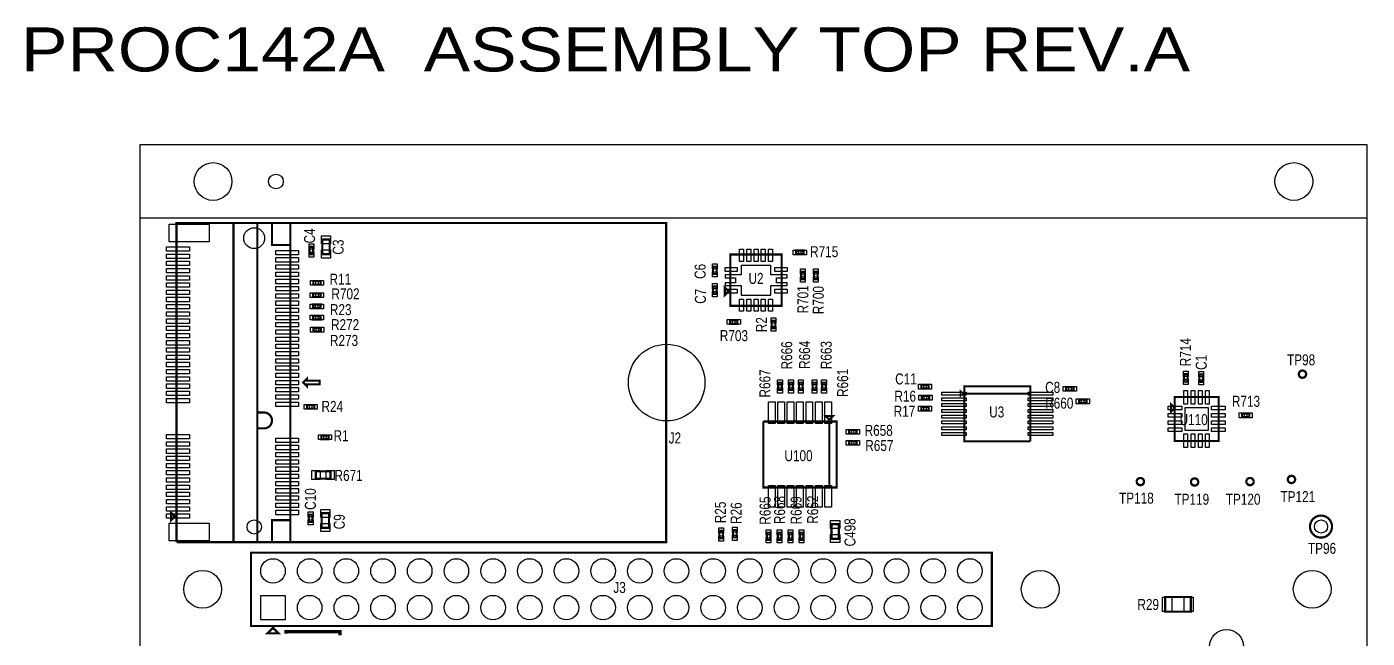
# Model space of a CAD drawing. Extents: x -458 to 3366, y -1416 to 6281.
# Drawn here: x -458 to 3196, y 4614 to 6281 of the extents above; entities that cross this region are included whole.
import ezdxf
from ezdxf.enums import TextEntityAlignment as Align

# ---------------------------------------------------------------- set-up
doc = ezdxf.new("R2010")
doc.units = 0
for name, color, linetype in [('BG_OUTLINE', 95, 'CONTINUOUS'), ('PG_ASSEMBLY_TOP', 120, 'CONTINUOUS'), ('PIN_TOP', 140, 'CONTINUOUS'), ('RD_ASSEMBLY_TOP', 120, 'CONTINUOUS')]:
    doc.layers.add(name, color=color, linetype=linetype)

msp = doc.modelspace()

# ---------------------------------------------------------------- linework, layer by layer
at = {"layer": 'BG_OUTLINE'}
msp.add_lwpolyline([(3196.46, 5759.32), (3196.46, 5959.32), (-149.99, 5959.32), (-149.99, 5759.32)], dxfattribs=at)
msp.add_lwpolyline([(-149.99, -150), (3196.46, -150), (3196.46, 5759.32), (-149.99, 5759.32)], close=True, dxfattribs=at)
at = {"layer": 'PG_ASSEMBLY_TOP', "const_width": 6}
for points in [[(170.5, 5746.14), (170.5, 5229.45), (188.85, 5229.45, -0.41423), (210.5, 5207.79, -0.414116), (188.85, 5186.14), (170.5, 5186.14), (170.5, 4876.14), (-49.5, 4876.14)], [(3030, 5334, 1), (3010, 5334, 1), (3030, 5334)], [(2588, 5041, 1), (2568, 5041, 1), (2588, 5041)], [(2736, 5040, 1), (2716, 5040, 1), (2736, 5040)], [(2887, 5041, 1), (2867, 5041, 1), (2887, 5041)], [(3000, 5047, 1), (2980, 5047, 1), (3000, 5047)], [(3100.55, 4918.4, 1), (3040.55, 4918.4, 1), (3100.55, 4918.4)]]:
    msp.add_lwpolyline(points, format="xyb", dxfattribs=at)
at = {"layer": 'PG_ASSEMBLY_TOP'}
for points, const_width in [([(-49.5, 4876.14), (-49.5, 5746.14), (210.5, 5746.14), (210.5, 5686.14), (260.5, 5686.14), (260.5, 4936.14), (210.5, 4936.14), (210.5, 4876.14), (170.5, 4876.14), (170.5, 5746.14)], 6), ([(260.5, 5746.14), (260.5, 4876.14), (105.5, 4876.14)], 6), ([(105.5, 4876.14), (105.5, 5746.14), (1285.5, 5746.14), (1285.5, 4876.14), (260.5, 4876.14), (260.5, 5746.14)], 6), ([(368, 5661), (368, 5701), (348, 5701), (348, 5661), (368, 5661)], 6), ([(313, 5681), (313, 5661), (323, 5661), (323, 5681), (313, 5681)], 6), ([(1639.6, 5661.04), (1659.6, 5661.04), (1659.6, 5671.04), (1639.6, 5671.04), (1639.6, 5661.04)], 6), ([(1422.85, 5607.26), (1422.85, 5627.26), (1412.85, 5627.26), (1412.85, 5607.26), (1422.85, 5607.26)], 6), ([(1460.3, 5520.13), (1600.3, 5520.13), (1600.3, 5660.13), (1460.3, 5660.13), (1460.3, 5520.13)], 6), ([(1663.1, 5592.98), (1663.1, 5612.98), (1653.1, 5612.98), (1653.1, 5592.98), (1663.1, 5592.98)], 6), ([(1688.1, 5612.98), (1688.1, 5592.98), (1698.1, 5592.98), (1698.1, 5612.98), (1688.1, 5612.98)], 6), ([(343, 5554.3), (323, 5554.3), (323, 5544.3), (343, 5544.3), (343, 5554.3)], 6), ([(323.18, 5577.9), (343.18, 5577.9), (343.18, 5587.9), (323.18, 5587.9), (323.18, 5577.9)], 6), ([(1412.85, 5573), (1412.85, 5553), (1422.85, 5553), (1422.85, 5573), (1412.85, 5573)], 6), ([(1455.3, 5560.13), (1445.3, 5570.13), (1445.3, 5550.13), (1455.3, 5560.13)], 6), ([(342.76, 5523.7), (322.76, 5523.7), (322.76, 5513.7), (342.76, 5513.7), (342.76, 5523.7)], 6), ([(323, 5483.3), (343, 5483.3), (343, 5493.3), (323, 5493.3), (323, 5483.3)], 6), ([(1479.43, 5481.46), (1459.43, 5481.46), (1459.43, 5471.46), (1479.43, 5471.46), (1479.43, 5481.46)], 6), ([(1582.95, 5459.2), (1582.95, 5479.2), (1572.95, 5479.2), (1572.95, 5459.2), (1582.95, 5459.2)], 6), ([(324, 5450.3), (344, 5450.3), (344, 5460.3), (324, 5460.3), (324, 5450.3)], 6), ([(2696.98, 5334), (2696.98, 5314), (2706.98, 5314), (2706.98, 5334), (2696.98, 5334)], 6), ([(2739, 5333), (2739, 5313), (2749, 5313), (2749, 5333), (2739, 5333)], 6), ([(295.5, 5311.14), (305.5, 5301.14), (305.5, 5306.14), (340.5, 5306.14), (340.5, 5316.14), (305.5, 5316.14), (305.5, 5321.14), (295.5, 5311.14)], 6), ([(1590.5, 5310.65), (1590.5, 5290.65), (1600.5, 5290.65), (1600.5, 5310.65), (1590.5, 5310.65)], 6), ([(1620.5, 5310.65), (1620.5, 5290.65), (1630.5, 5290.65), (1630.5, 5310.65), (1620.5, 5310.65)], 6), ([(1647.5, 5310.65), (1647.5, 5290.65), (1657.5, 5290.65), (1657.5, 5310.65), (1647.5, 5310.65)], 6), ([(1694.5, 5290.65), (1694.5, 5310.65), (1684.5, 5310.65), (1684.5, 5290.65), (1694.5, 5290.65)], 6), ([(1710.5, 5310.65), (1710.5, 5290.65), (1720.5, 5290.65), (1720.5, 5310.65), (1710.5, 5310.65)], 6), ([(1981, 5295), (2001, 5295), (2001, 5305), (1981, 5305), (1981, 5295)], 6), ([(2278, 5151), (2278, 5301), (2098, 5301), (2098, 5281), (2278, 5281)], 6), ([(2396, 5299), (2376, 5299), (2376, 5289), (2396, 5289), (2396, 5299)], 6), ([(1982, 5265), (2002, 5265), (2002, 5275), (1982, 5275), (1982, 5265)], 6), ([(2093, 5281), (2088, 5286), (2088, 5276), (2093, 5281)], 6), ([(2278, 5281), (2098, 5281), (2098, 5151), (2278, 5151)], 6), ([(2411, 5255), (2431, 5255), (2431, 5265), (2411, 5265), (2411, 5255)], 6), ([(2671.51, 5151.82), (2791.51, 5151.82), (2791.51, 5271.82), (2671.51, 5271.82), (2671.51, 5151.82)], 6), ([(306, 5240), (326, 5240), (326, 5250), (306, 5250), (306, 5240)], 6), ([(2001, 5245), (1981, 5245), (1981, 5235), (2001, 5235), (2001, 5245)], 6), ([(2661.51, 5251.82), (2661.51, 5231.82), (2671.51, 5241.82), (2661.51, 5251.82)], 6), ([(2855, 5216.66), (2875, 5216.66), (2875, 5226.66), (2855, 5226.66), (2855, 5216.66)], 6), ([(1730, 5025), (1730, 5205), (1550, 5205)], 6), ([(1550, 5205), (1550, 5025), (1750, 5025), (1750, 5205), (1730, 5205), (1730, 5025)], 6), ([(1730, 5210), (1740, 5220), (1720, 5220), (1730, 5210)], 6), ([(345, 5157), (365, 5157), (365, 5167), (345, 5167), (345, 5157)], 6), ([(1804.14, 5181.59), (1784.14, 5181.59), (1784.14, 5171.59), (1804.14, 5171.59), (1804.14, 5181.59)], 6), ([(1784.14, 5141.59), (1804.14, 5141.59), (1804.14, 5151.59), (1784.14, 5151.59), (1784.14, 5141.59)], 6), ([(369.94, 5069.1), (329.94, 5069.1), (329.94, 5049.1), (369.94, 5049.1), (369.94, 5069.1)], 6), ([(-54.5, 4946.14), (-64.5, 4936.14), (-64.5, 4956.14), (-54.5, 4946.14)], 6), ([(321, 4931), (321, 4951), (311, 4951), (311, 4931), (321, 4931)], 6), ([(346, 4955), (346, 4915), (366, 4915), (366, 4955), (346, 4955)], 6), ([(1430.27, 4906.92), (1430.27, 4886.92), (1440.27, 4886.92), (1440.27, 4906.92), (1430.27, 4906.92)], 6), ([(1467.27, 4908.92), (1467.27, 4888.92), (1477.27, 4888.92), (1477.27, 4908.92), (1467.27, 4908.92)], 6), ([(1569.41, 4881.83), (1569.41, 4901.83), (1559.41, 4901.83), (1559.41, 4881.83), (1569.41, 4881.83)], 6), ([(1599.41, 4881.83), (1599.41, 4901.83), (1589.41, 4901.83), (1589.41, 4881.83), (1599.41, 4881.83)], 6), ([(1629.41, 4881.83), (1629.41, 4901.83), (1619.41, 4901.83), (1619.41, 4881.83), (1629.41, 4881.83)], 6), ([(1659.41, 4881.83), (1659.41, 4901.83), (1649.41, 4901.83), (1649.41, 4881.83), (1659.41, 4881.83)], 6), ([(1756.12, 4884.98), (1756.12, 4924.98), (1736.12, 4924.98), (1736.12, 4884.98), (1756.12, 4884.98)], 6), ([(153.27, 4647.4), (2173.27, 4647.4), (2173.27, 4847.4), (153.27, 4847.4), (153.27, 4647.4)], 6), ([(2715.48, 4726.4), (2645.48, 4726.4), (2645.48, 4686.4), (2715.48, 4686.4), (2715.48, 4726.4)], 6), ([(213.27, 4642.4), (198.27, 4627.4), (228.27, 4627.4), (213.27, 4642.4)], 6), ([(249, 4626), (249, 4632), (396, 4632), (396, 4622)], 9)]:
    msp.add_lwpolyline(points, dxfattribs=dict(at, const_width=const_width))
at = {"layer": 'PIN_TOP'}
for points in [[(39.41, 5694.62), (-69.59, 5694.62), (-69.59, 5742.62), (39.41, 5742.62)], [(370.5, 5689.29), (345.5, 5689.29), (345.5, 5711.29), (370.5, 5711.29)], [(-14.6, 5669.31), (-76.6, 5669.31), (-76.6, 5681.31), (-14.6, 5681.31)], [(282.64, 5659.47), (220.64, 5659.47), (220.64, 5671.47), (282.64, 5671.47)], [(311.5, 5689.02), (324.5, 5689.02), (324.5, 5675.02), (311.5, 5675.02)], [(311.5, 5666.98), (324.5, 5666.98), (324.5, 5652.98), (311.5, 5652.98)], [(370.5, 5650.71), (345.5, 5650.71), (345.5, 5672.71), (370.5, 5672.71)], [(1496.43, 5641.54), (1485.43, 5641.54), (1485.43, 5674.54), (1496.43, 5674.54)], [(1516.12, 5641.54), (1505.12, 5641.54), (1505.12, 5674.54), (1516.12, 5674.54)], [(1535.8, 5641.54), (1524.8, 5641.54), (1524.8, 5674.54), (1535.8, 5674.54)], [(1555.48, 5641.54), (1544.48, 5641.54), (1544.48, 5674.54), (1555.48, 5674.54)], [(1575.17, 5641.54), (1564.17, 5641.54), (1564.17, 5674.54), (1575.17, 5674.54)], [(1631.58, 5659.54), (1631.58, 5672.54), (1645.58, 5672.54), (1645.58, 5659.54)], [(1653.62, 5659.54), (1653.62, 5672.54), (1667.62, 5672.54), (1667.62, 5659.54)], [(-14.6, 5649.63), (-76.6, 5649.63), (-76.6, 5661.63), (-14.6, 5661.63)], [(-14.6, 5629.94), (-76.6, 5629.94), (-76.6, 5641.94), (-14.6, 5641.94)], [(282.64, 5639.78), (220.64, 5639.78), (220.64, 5651.78), (282.64, 5651.78)], [(282.64, 5620.1), (220.64, 5620.1), (220.64, 5632.1), (282.64, 5632.1)], [(1424.35, 5621.28), (1411.35, 5621.28), (1411.35, 5635.28), (1424.35, 5635.28)], [(1489.95, 5549.78), (1570.65, 5549.78), (1570.65, 5575.37), (1614.95, 5575.37), (1614.95, 5583.24), (1586.4, 5583.24), (1586.4, 5597.02), (1614.95, 5597.02), (1614.95, 5604.89), (1570.65, 5604.89), (1570.65, 5630.48), (1489.95, 5630.48), (1489.95, 5604.89), (1445.65, 5604.89), (1445.65, 5597.02), (1474.2, 5597.02), (1474.2, 5583.24), (1445.65, 5583.24), (1445.65, 5575.37), (1489.95, 5575.37)], [(-14.6, 5610.26), (-76.6, 5610.26), (-76.6, 5622.26), (-14.6, 5622.26)], [(-14.6, 5590.57), (-76.6, 5590.57), (-76.6, 5602.57), (-14.6, 5602.57)], [(282.64, 5600.42), (220.64, 5600.42), (220.64, 5612.42), (282.64, 5612.42)], [(282.64, 5580.73), (220.64, 5580.73), (220.64, 5592.73), (282.64, 5592.73)], [(1424.35, 5599.24), (1411.35, 5599.24), (1411.35, 5613.24), (1424.35, 5613.24)], [(1445.89, 5614.16), (1445.89, 5625.16), (1478.89, 5625.16), (1478.89, 5614.16)], [(1581.71, 5614.16), (1581.71, 5625.16), (1614.71, 5625.16), (1614.71, 5614.16)], [(1664.6, 5607), (1651.6, 5607), (1651.6, 5621), (1664.6, 5621)], [(1664.6, 5584.96), (1651.6, 5584.96), (1651.6, 5598.96), (1664.6, 5598.96)], [(1686.6, 5621), (1699.6, 5621), (1699.6, 5607), (1686.6, 5607)], [(1686.6, 5598.96), (1699.6, 5598.96), (1699.6, 5584.96), (1686.6, 5584.96)], [(-14.6, 5570.89), (-76.6, 5570.89), (-76.6, 5582.89), (-14.6, 5582.89)], [(-14.6, 5551.2), (-76.6, 5551.2), (-76.6, 5563.2), (-14.6, 5563.2)], [(282.64, 5561.04), (220.64, 5561.04), (220.64, 5573.04), (282.64, 5573.04)], [(328.98, 5555.8), (328.98, 5542.8), (314.98, 5542.8), (314.98, 5555.8)], [(315.16, 5576.4), (315.16, 5589.4), (329.16, 5589.4), (329.16, 5576.4)], [(351.02, 5555.8), (351.02, 5542.8), (337.02, 5542.8), (337.02, 5555.8)], [(337.2, 5576.4), (337.2, 5589.4), (351.2, 5589.4), (351.2, 5576.4)], [(1411.35, 5581.02), (1424.35, 5581.02), (1424.35, 5567.02), (1411.35, 5567.02)], [(1411.35, 5558.98), (1424.35, 5558.98), (1424.35, 5544.98), (1411.35, 5544.98)], [(1445.89, 5555.1), (1445.89, 5566.1), (1478.89, 5566.1), (1478.89, 5555.1)], [(1581.71, 5555.1), (1581.71, 5566.1), (1614.71, 5566.1), (1614.71, 5555.1)], [(-14.6, 5531.52), (-76.6, 5531.52), (-76.6, 5543.52), (-14.6, 5543.52)], [(-14.6, 5511.83), (-76.6, 5511.83), (-76.6, 5523.83), (-14.6, 5523.83)], [(282.64, 5541.36), (220.64, 5541.36), (220.64, 5553.36), (282.64, 5553.36)], [(282.64, 5521.68), (220.64, 5521.68), (220.64, 5533.68), (282.64, 5533.68)], [(328.74, 5525.2), (328.74, 5512.2), (314.74, 5512.2), (314.74, 5525.2)], [(350.78, 5525.2), (350.78, 5512.2), (336.78, 5512.2), (336.78, 5525.2)], [(1496.43, 5505.72), (1485.43, 5505.72), (1485.43, 5538.72), (1496.43, 5538.72)], [(1516.12, 5505.72), (1505.12, 5505.72), (1505.12, 5538.72), (1516.12, 5538.72)], [(1535.8, 5505.72), (1524.8, 5505.72), (1524.8, 5538.72), (1535.8, 5538.72)], [(1555.48, 5505.72), (1544.48, 5505.72), (1544.48, 5538.72), (1555.48, 5538.72)], [(1575.17, 5505.72), (1564.17, 5505.72), (1564.17, 5538.72), (1575.17, 5538.72)], [(-14.6, 5492.15), (-76.6, 5492.15), (-76.6, 5504.15), (-14.6, 5504.15)], [(-14.6, 5472.46), (-76.6, 5472.46), (-76.6, 5484.46), (-14.6, 5484.46)], [(282.64, 5501.99), (220.64, 5501.99), (220.64, 5513.99), (282.64, 5513.99)], [(282.64, 5482.3), (220.64, 5482.3), (220.64, 5494.3), (282.64, 5494.3)], [(314.98, 5481.8), (314.98, 5494.8), (328.98, 5494.8), (328.98, 5481.8)], [(337.02, 5481.8), (337.02, 5494.8), (351.02, 5494.8), (351.02, 5481.8)], [(1465.41, 5482.96), (1465.41, 5469.96), (1451.41, 5469.96), (1451.41, 5482.96)], [(1487.45, 5482.96), (1487.45, 5469.96), (1473.45, 5469.96), (1473.45, 5482.96)], [(1584.45, 5473.22), (1571.45, 5473.22), (1571.45, 5487.22), (1584.45, 5487.22)], [(-14.6, 5452.78), (-76.6, 5452.78), (-76.6, 5464.78), (-14.6, 5464.78)], [(-14.6, 5433.09), (-76.6, 5433.09), (-76.6, 5445.09), (-14.6, 5445.09)], [(282.64, 5462.62), (220.64, 5462.62), (220.64, 5474.62), (282.64, 5474.62)], [(282.64, 5442.94), (220.64, 5442.94), (220.64, 5454.94), (282.64, 5454.94)], [(315.98, 5448.8), (315.98, 5461.8), (329.98, 5461.8), (329.98, 5448.8)], [(338.02, 5448.8), (338.02, 5461.8), (352.02, 5461.8), (352.02, 5448.8)], [(1584.45, 5451.18), (1571.45, 5451.18), (1571.45, 5465.18), (1584.45, 5465.18)], [(-14.6, 5413.41), (-76.6, 5413.41), (-76.6, 5425.41), (-14.6, 5425.41)], [(282.64, 5423.25), (220.64, 5423.25), (220.64, 5435.25), (282.64, 5435.25)], [(282.64, 5403.56), (220.64, 5403.56), (220.64, 5415.56), (282.64, 5415.56)], [(-14.6, 5393.72), (-76.6, 5393.72), (-76.6, 5405.72), (-14.6, 5405.72)], [(-14.6, 5374.04), (-76.6, 5374.04), (-76.6, 5386.04), (-14.6, 5386.04)], [(282.64, 5383.88), (220.64, 5383.88), (220.64, 5395.88), (282.64, 5395.88)], [(282.64, 5364.2), (220.64, 5364.2), (220.64, 5376.2), (282.64, 5376.2)], [(-14.6, 5354.35), (-76.6, 5354.35), (-76.6, 5366.35), (-14.6, 5366.35)], [(-14.6, 5334.67), (-76.6, 5334.67), (-76.6, 5346.67), (-14.6, 5346.67)], [(282.64, 5344.51), (220.64, 5344.51), (220.64, 5356.51), (282.64, 5356.51)], [(282.64, 5324.82), (220.64, 5324.82), (220.64, 5336.82), (282.64, 5336.82)], [(2695.48, 5342.02), (2708.48, 5342.02), (2708.48, 5328.02), (2695.48, 5328.02)], [(2737.5, 5341.02), (2750.5, 5341.02), (2750.5, 5327.02), (2737.5, 5327.02)], [(-14.6, 5314.98), (-76.6, 5314.98), (-76.6, 5326.98), (-14.6, 5326.98)], [(-14.6, 5295.3), (-76.6, 5295.3), (-76.6, 5307.3), (-14.6, 5307.3)], [(282.64, 5305.14), (220.64, 5305.14), (220.64, 5317.14), (282.64, 5317.14)], [(1589, 5318.67), (1602, 5318.67), (1602, 5304.67), (1589, 5304.67)], [(1619, 5318.67), (1632, 5318.67), (1632, 5304.67), (1619, 5304.67)], [(1646, 5318.67), (1659, 5318.67), (1659, 5304.67), (1646, 5304.67)], [(1696, 5304.67), (1683, 5304.67), (1683, 5318.67), (1696, 5318.67)], [(1709, 5318.67), (1722, 5318.67), (1722, 5304.67), (1709, 5304.67)], [(1972.98, 5293.5), (1972.98, 5306.5), (1986.98, 5306.5), (1986.98, 5293.5)], [(1995.02, 5293.5), (1995.02, 5306.5), (2009.02, 5306.5), (2009.02, 5293.5)], [(2381.98, 5300.5), (2381.98, 5287.5), (2367.98, 5287.5), (2367.98, 5300.5)], [(2404.02, 5300.5), (2404.02, 5287.5), (2390.02, 5287.5), (2390.02, 5300.5)], [(2695.48, 5319.98), (2708.48, 5319.98), (2708.48, 5305.98), (2695.48, 5305.98)], [(2737.5, 5318.98), (2750.5, 5318.98), (2750.5, 5304.98), (2737.5, 5304.98)], [(-14.6, 5275.61), (-76.6, 5275.61), (-76.6, 5287.61), (-14.6, 5287.61)], [(-14.6, 5255.93), (-76.6, 5255.93), (-76.6, 5267.93), (-14.6, 5267.93)], [(282.64, 5285.46), (220.64, 5285.46), (220.64, 5297.46), (282.64, 5297.46)], [(282.64, 5265.77), (220.64, 5265.77), (220.64, 5277.77), (282.64, 5277.77)], [(1589, 5296.63), (1602, 5296.63), (1602, 5282.63), (1589, 5282.63)], [(1619, 5296.63), (1632, 5296.63), (1632, 5282.63), (1619, 5282.63)], [(1646, 5296.63), (1659, 5296.63), (1659, 5282.63), (1646, 5282.63)], [(1696, 5282.63), (1683, 5282.63), (1683, 5296.63), (1696, 5296.63)], [(1709, 5296.63), (1722, 5296.63), (1722, 5282.63), (1709, 5282.63)], [(1973.98, 5263.5), (1973.98, 5276.5), (1987.98, 5276.5), (1987.98, 5263.5)], [(1996.02, 5263.5), (1996.02, 5276.5), (2010.02, 5276.5), (2010.02, 5263.5)], [(2103.39, 5277.12), (2036.39, 5277.12), (2036.39, 5285.12), (2103.39, 5285.12)], [(2103.39, 5261.37), (2036.39, 5261.37), (2036.39, 5269.37), (2103.39, 5269.37)], [(2339.61, 5277.12), (2272.61, 5277.12), (2272.61, 5285.12), (2339.61, 5285.12)], [(2339.61, 5261.37), (2272.61, 5261.37), (2272.61, 5269.37), (2339.61, 5269.37)], [(2402.98, 5253.5), (2402.98, 5266.5), (2416.98, 5266.5), (2416.98, 5253.5)], [(2425.02, 5253.5), (2425.02, 5266.5), (2439.02, 5266.5), (2439.02, 5253.5)], [(2706.98, 5252.38), (2696.98, 5252.38), (2696.98, 5289.38), (2706.98, 5289.38)], [(2726.67, 5252.38), (2716.67, 5252.38), (2716.67, 5289.38), (2726.67, 5289.38)], [(2746.35, 5252.38), (2736.35, 5252.38), (2736.35, 5289.38), (2746.35, 5289.38)], [(2766.04, 5252.38), (2756.04, 5252.38), (2756.04, 5289.38), (2766.04, 5289.38)], [(282.64, 5246.08), (220.64, 5246.08), (220.64, 5258.08), (282.64, 5258.08)], [(297.98, 5238.5), (297.98, 5251.5), (311.98, 5251.5), (311.98, 5238.5)], [(320.02, 5238.5), (320.02, 5251.5), (334.02, 5251.5), (334.02, 5238.5)], [(1564.23, 5258.67), (1582.23, 5258.67), (1582.23, 5199.67), (1564.23, 5199.67)], [(1589.82, 5258.67), (1607.82, 5258.67), (1607.82, 5199.67), (1589.82, 5199.67)], [(1615.41, 5258.67), (1633.41, 5258.67), (1633.41, 5199.67), (1615.41, 5199.67)], [(1641, 5258.67), (1659, 5258.67), (1659, 5199.67), (1641, 5199.67)], [(1666.59, 5258.67), (1684.59, 5258.67), (1684.59, 5199.67), (1666.59, 5199.67)], [(1692.18, 5258.67), (1710.18, 5258.67), (1710.18, 5199.67), (1692.18, 5199.67)], [(1717.77, 5258.67), (1735.77, 5258.67), (1735.77, 5199.67), (1717.77, 5199.67)], [(1986.98, 5246.5), (1986.98, 5233.5), (1972.98, 5233.5), (1972.98, 5246.5)], [(2009.02, 5246.5), (2009.02, 5233.5), (1995.02, 5233.5), (1995.02, 5246.5)], [(2103.39, 5245.62), (2036.39, 5245.62), (2036.39, 5253.62), (2103.39, 5253.62)], [(2103.39, 5229.87), (2036.39, 5229.87), (2036.39, 5237.87), (2103.39, 5237.87)], [(2339.61, 5245.62), (2272.61, 5245.62), (2272.61, 5253.62), (2339.61, 5253.62)], [(2339.61, 5229.87), (2272.61, 5229.87), (2272.61, 5237.87), (2339.61, 5237.87)], [(2653.95, 5236.35), (2653.95, 5246.35), (2690.95, 5246.35), (2690.95, 5236.35)], [(2653.95, 5216.66), (2653.95, 5226.66), (2690.95, 5226.66), (2690.95, 5216.66)], [(2700.01, 5180.32), (2700.01, 5243.32), (2763.01, 5243.32), (2763.01, 5180.32)], [(2772.07, 5236.35), (2772.07, 5246.35), (2809.07, 5246.35), (2809.07, 5236.35)], [(2772.07, 5216.66), (2772.07, 5226.66), (2809.07, 5226.66), (2809.07, 5216.66)], [(2846.98, 5215.16), (2846.98, 5228.16), (2860.98, 5228.16), (2860.98, 5215.16)], [(2869.02, 5215.16), (2869.02, 5228.16), (2883.02, 5228.16), (2883.02, 5215.16)], [(2103.39, 5214.13), (2036.39, 5214.13), (2036.39, 5222.13), (2103.39, 5222.13)], [(2103.39, 5198.38), (2036.39, 5198.38), (2036.39, 5206.38), (2103.39, 5206.38)], [(2103.39, 5182.63), (2036.39, 5182.63), (2036.39, 5190.63), (2103.39, 5190.63)], [(2339.61, 5214.13), (2272.61, 5214.13), (2272.61, 5222.13), (2339.61, 5222.13)], [(2339.61, 5198.38), (2272.61, 5198.38), (2272.61, 5206.38), (2339.61, 5206.38)], [(2339.61, 5182.63), (2272.61, 5182.63), (2272.61, 5190.63), (2339.61, 5190.63)], [(2653.95, 5196.98), (2653.95, 5206.98), (2690.95, 5206.98), (2690.95, 5196.98)], [(2772.07, 5196.98), (2772.07, 5206.98), (2809.07, 5206.98), (2809.07, 5196.98)], [(-14.6, 5157.5), (-76.6, 5157.5), (-76.6, 5169.5), (-14.6, 5169.5)], [(282.64, 5147.66), (220.64, 5147.66), (220.64, 5159.66), (282.64, 5159.66)], [(336.98, 5155.5), (336.98, 5168.5), (350.98, 5168.5), (350.98, 5155.5)], [(359.02, 5155.5), (359.02, 5168.5), (373.02, 5168.5), (373.02, 5155.5)], [(1790.12, 5183.09), (1790.12, 5170.09), (1776.12, 5170.09), (1776.12, 5183.09)], [(1776.12, 5140.09), (1776.12, 5153.09), (1790.12, 5153.09), (1790.12, 5140.09)], [(1812.16, 5183.09), (1812.16, 5170.09), (1798.16, 5170.09), (1798.16, 5183.09)], [(1798.16, 5140.09), (1798.16, 5153.09), (1812.16, 5153.09), (1812.16, 5140.09)], [(2103.39, 5166.88), (2036.39, 5166.88), (2036.39, 5174.88), (2103.39, 5174.88)], [(2339.61, 5166.88), (2272.61, 5166.88), (2272.61, 5174.88), (2339.61, 5174.88)], [(2653.95, 5177.29), (2653.95, 5187.29), (2690.95, 5187.29), (2690.95, 5177.29)], [(2706.98, 5134.26), (2696.98, 5134.26), (2696.98, 5171.26), (2706.98, 5171.26)], [(2726.67, 5134.26), (2716.67, 5134.26), (2716.67, 5171.26), (2726.67, 5171.26)], [(2746.35, 5134.26), (2736.35, 5134.26), (2736.35, 5171.26), (2746.35, 5171.26)], [(2766.04, 5134.26), (2756.04, 5134.26), (2756.04, 5171.26), (2766.04, 5171.26)], [(2772.07, 5177.29), (2772.07, 5187.29), (2809.07, 5187.29), (2809.07, 5177.29)], [(-14.6, 5137.82), (-76.6, 5137.82), (-76.6, 5149.82), (-14.6, 5149.82)], [(-14.6, 5118.13), (-76.6, 5118.13), (-76.6, 5130.13), (-14.6, 5130.13)], [(282.64, 5127.98), (220.64, 5127.98), (220.64, 5139.98), (282.64, 5139.98)], [(282.64, 5108.29), (220.64, 5108.29), (220.64, 5120.29), (282.64, 5120.29)], [(-14.6, 5098.45), (-76.6, 5098.45), (-76.6, 5110.45), (-14.6, 5110.45)], [(-14.6, 5078.76), (-76.6, 5078.76), (-76.6, 5090.76), (-14.6, 5090.76)], [(282.64, 5088.6), (220.64, 5088.6), (220.64, 5100.6), (282.64, 5100.6)], [(282.64, 5068.92), (220.64, 5068.92), (220.64, 5080.92), (282.64, 5080.92)], [(-14.6, 5059.08), (-76.6, 5059.08), (-76.6, 5071.08), (-14.6, 5071.08)], [(-14.6, 5039.39), (-76.6, 5039.39), (-76.6, 5051.39), (-14.6, 5051.39)], [(282.64, 5049.24), (220.64, 5049.24), (220.64, 5061.24), (282.64, 5061.24)], [(341.65, 5071.6), (341.65, 5046.6), (319.65, 5046.6), (319.65, 5071.6)], [(380.23, 5071.6), (380.23, 5046.6), (358.23, 5046.6), (358.23, 5071.6)], [(-14.6, 5019.71), (-76.6, 5019.71), (-76.6, 5031.71), (-14.6, 5031.71)], [(-14.6, 5000.02), (-76.6, 5000.02), (-76.6, 5012.02), (-14.6, 5012.02)], [(282.64, 5029.55), (220.64, 5029.55), (220.64, 5041.55), (282.64, 5041.55)], [(282.64, 5009.86), (220.64, 5009.86), (220.64, 5021.86), (282.64, 5021.86)], [(1564.23, 5030.33), (1582.23, 5030.33), (1582.23, 4971.33), (1564.23, 4971.33)], [(1589.82, 5030.33), (1607.82, 5030.33), (1607.82, 4971.33), (1589.82, 4971.33)], [(1615.41, 5030.33), (1633.41, 5030.33), (1633.41, 4971.33), (1615.41, 4971.33)], [(1641, 5030.33), (1659, 5030.33), (1659, 4971.33), (1641, 4971.33)], [(1666.59, 5030.33), (1684.59, 5030.33), (1684.59, 4971.33), (1666.59, 4971.33)], [(1692.18, 5030.33), (1710.18, 5030.33), (1710.18, 4971.33), (1692.18, 4971.33)], [(1717.77, 5030.33), (1735.77, 5030.33), (1735.77, 4971.33), (1717.77, 4971.33)], [(-14.6, 4980.34), (-76.6, 4980.34), (-76.6, 4992.34), (-14.6, 4992.34)], [(-14.6, 4960.65), (-76.6, 4960.65), (-76.6, 4972.65), (-14.6, 4972.65)], [(282.64, 4990.18), (220.64, 4990.18), (220.64, 5002.18), (282.64, 5002.18)], [(282.64, 4970.5), (220.64, 4970.5), (220.64, 4982.5), (282.64, 4982.5)], [(-14.6, 4940.97), (-76.6, 4940.97), (-76.6, 4952.97), (-14.6, 4952.97)], [(282.64, 4950.81), (220.64, 4950.81), (220.64, 4962.81), (282.64, 4962.81)], [(322.5, 4945.02), (309.5, 4945.02), (309.5, 4959.02), (322.5, 4959.02)], [(322.5, 4922.98), (309.5, 4922.98), (309.5, 4936.98), (322.5, 4936.98)], [(343.5, 4965.29), (368.5, 4965.29), (368.5, 4943.29), (343.5, 4943.29)], [(1758.62, 4913.27), (1733.62, 4913.27), (1733.62, 4935.27), (1758.62, 4935.27)], [(39.41, 4879.66), (-69.59, 4879.66), (-69.59, 4927.66), (39.41, 4927.66)], [(343.5, 4926.71), (368.5, 4926.71), (368.5, 4904.71), (343.5, 4904.71)], [(1428.77, 4914.94), (1441.77, 4914.94), (1441.77, 4900.94), (1428.77, 4900.94)], [(1465.77, 4916.94), (1478.77, 4916.94), (1478.77, 4902.94), (1465.77, 4902.94)], [(1570.91, 4895.85), (1557.91, 4895.85), (1557.91, 4909.85), (1570.91, 4909.85)], [(1600.91, 4895.85), (1587.91, 4895.85), (1587.91, 4909.85), (1600.91, 4909.85)], [(1630.91, 4895.85), (1617.91, 4895.85), (1617.91, 4909.85), (1630.91, 4909.85)], [(1660.91, 4895.85), (1647.91, 4895.85), (1647.91, 4909.85), (1660.91, 4909.85)], [(1428.77, 4892.9), (1441.77, 4892.9), (1441.77, 4878.9), (1428.77, 4878.9)], [(1465.77, 4894.9), (1478.77, 4894.9), (1478.77, 4880.9), (1465.77, 4880.9)], [(1570.91, 4873.81), (1557.91, 4873.81), (1557.91, 4887.81), (1570.91, 4887.81)], [(1600.91, 4873.81), (1587.91, 4873.81), (1587.91, 4887.81), (1600.91, 4887.81)], [(1630.91, 4873.81), (1617.91, 4873.81), (1617.91, 4887.81), (1630.91, 4887.81)], [(1660.91, 4873.81), (1647.91, 4873.81), (1647.91, 4887.81), (1660.91, 4887.81)], [(1758.62, 4874.69), (1733.62, 4874.69), (1733.62, 4896.69), (1758.62, 4896.69)], [(179.77, 4663.9), (179.77, 4730.9), (246.77, 4730.9), (246.77, 4663.9)], [(2663.85, 4725.9), (2663.85, 4686.9), (2638.85, 4686.9), (2638.85, 4725.9)], [(2722.11, 4725.9), (2722.11, 4686.9), (2697.11, 4686.9), (2697.11, 4725.9)]]:
    msp.add_lwpolyline(points, close=True, dxfattribs=at)
for centre, radius in [((50.01, 5859.32), 51.5), ((2996.46, 5859.32), 51.5), ((221.46, 5859.32), 20), ((162.08, 5704.84), 28.5), ((1286.6, 5311.14), 104.5), ((3020, 5334), 9), ((2578, 5041), 9), ((2726, 5040), 9), ((2877, 5041), 9), ((2990, 5047), 9), ((162.08, 4917.44), 19.5), ((3070.55, 4918.4), 18), ((213.27, 4797.4), 33.5), ((313.27, 4797.4), 33.5), ((413.27, 4797.4), 33.5), ((513.27, 4797.4), 33.5), ((613.27, 4797.4), 33.5), ((713.27, 4797.4), 33.5), ((813.27, 4797.4), 33.5), ((913.27, 4797.4), 33.5), ((1013.27, 4797.4), 33.5), ((1113.27, 4797.4), 33.5), ((1213.27, 4797.4), 33.5), ((1313.27, 4797.4), 33.5), ((1413.27, 4797.4), 33.5), ((1513.27, 4797.4), 33.5), ((1613.27, 4797.4), 33.5), ((1713.27, 4797.4), 33.5), ((1813.27, 4797.4), 33.5), ((1913.27, 4797.4), 33.5), ((2013.27, 4797.4), 33.5), ((2113.27, 4797.4), 33.5), ((21.54, 4747.4), 51.5), ((2305.01, 4747.4), 51.5), ((3046.46, 4747.4), 51.5), ((313.27, 4697.4), 33.5), ((413.27, 4697.4), 33.5), ((513.27, 4697.4), 33.5), ((613.27, 4697.4), 33.5), ((713.27, 4697.4), 33.5), ((813.27, 4697.4), 33.5), ((913.27, 4697.4), 33.5), ((1013.27, 4697.4), 33.5), ((1113.27, 4697.4), 33.5), ((1213.27, 4697.4), 33.5), ((1313.27, 4697.4), 33.5), ((1413.27, 4697.4), 33.5), ((1513.27, 4697.4), 33.5), ((1613.27, 4697.4), 33.5), ((1713.27, 4697.4), 33.5), ((1813.27, 4697.4), 33.5), ((1913.27, 4697.4), 33.5), ((2013.27, 4697.4), 33.5), ((2113.27, 4697.4), 33.5), ((2812.96, 4590.95), 46.5)]:
    msp.add_circle(centre, radius, dxfattribs=at)

# ---------------------------------------------------------------- texts
at = {"layer": 'PG_ASSEMBLY_TOP', "width": 1.183333}
msp.add_text('PROC142A  ASSEMBLY TOP REV.A', height=120, dxfattribs=at).set_placement((-473.45, 6159.4))
at = {"layer": 'RD_ASSEMBLY_TOP', "width": 0.8}
for s, p in [('C4', (328, 5711)), ('C6', (1392.85, 5614.26)), ('C7', (1393.59, 5546.4)), ('R701', (1673, 5538)), ('R700', (1715, 5536)), ('R2', (1560, 5469)), ('R666', (1628.9, 5385.29)), ('R664', (1677.51, 5386.7)), ('R663', (1736.55, 5386)), ('R714', (2716, 5394)), ('C1', (2759, 5366)), ('R667', (1569.33, 5308.83)), ('R661', (1781.35, 5310.25)), ('C10', (330.23, 4993.39)), ('R25', (1448, 4957)), ('R26', (1491, 4955)), ('R665', (1570, 4962)), ('R668', (1609.57, 4963.58)), ('R669', (1654.57, 4962.65)), ('R662', (1699.59, 4964.51))]:
    msp.add_text(s, height=30, rotation=90, dxfattribs=at).set_placement(p, align=Align.CENTER)
for s, p in [('C3', (406, 5660)), ('C9', (409, 4911)), ('C498', (1801.38, 4864.22))]:
    msp.add_text(s, height=30, rotation=90, dxfattribs=at).set_placement(p)
for s, p in [('R715', (1716, 5653)), ('R11', (397, 5578)), ('U2', (1530.3, 5580.13)), ('R702', (411, 5538)), ('R23', (398, 5495)), ('R272', (410, 5454)), ('R703', (1470, 5424)), ('R273', (407, 5411)), ('C11', (1939, 5306)), ('C8', (2339, 5283)), ('R16', (1937, 5259)), ('R660', (2357, 5240)), ('R713', (2866, 5245)), ('R24', (375, 5231)), ('R17', (1935, 5218)), ('R658', (1864.64, 5165.83)), ('R1', (399, 5151)), ('R657', (1866.46, 5124.42)), ('U100', (1646.13, 5096.74))]:
    msp.add_text(s, height=30, dxfattribs=at).set_placement(p, align=Align.CENTER)
for s, p in [('TP98', (2978, 5358)), ('U3', (2166, 5216)), ('U110', (2685, 5195)), ('J2', (1292, 5145)), ('R671', (381.06, 5042.9)), ('TP118', (2520, 4981)), ('TP119', (2671, 4978)), ('TP120', (2811, 4978)), ('TP121', (2960, 4985)), ('TP96', (3035, 4844)), ('J3', (1141.27, 4737.4)), ('R29', (2570, 4691))]:
    msp.add_text(s, height=30, dxfattribs=at).set_placement(p)

doc.saveas('drawing.dxf')
